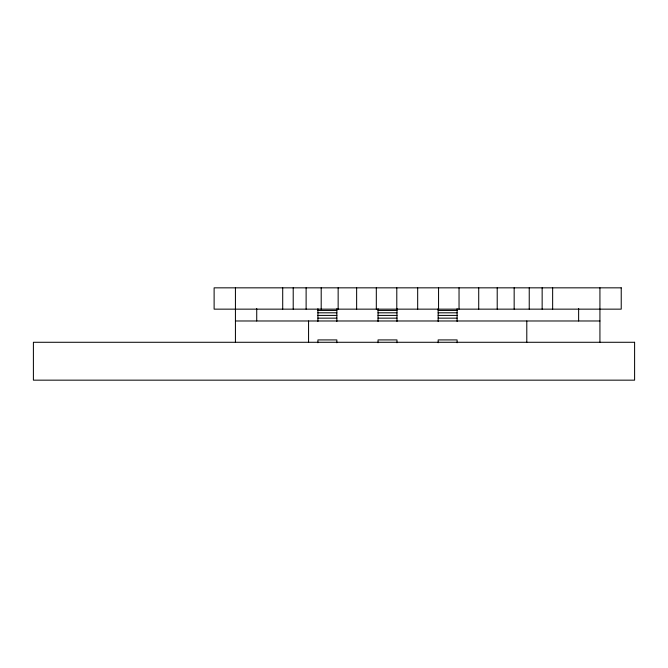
<?xml version="1.0" encoding="UTF-8"?>
<svg xmlns="http://www.w3.org/2000/svg" width="668" height="668" viewBox="0 0 668 668"><rect width="100%" height="100%" fill="white"/><g stroke="black" fill="none" stroke-linecap="round" stroke-linejoin="round"><path stroke-width="1" d="M317.918 310.436L336.856 310.436M378.038 310.436L396.976 310.436M438.158 310.436L457.096 310.436M317.918 312.808L336.856 312.808M378.038 312.808L396.976 312.808M438.158 312.808L457.096 312.808M317.918 315.405L336.856 315.405M378.038 315.405L396.976 315.405M438.158 315.405L457.096 315.405M317.918 318.152L336.856 318.152M378.038 318.152L396.976 318.152M438.158 318.152L457.096 318.152M235.428 320.982L599.931 320.982M599.931 287.841L599.931 342.283M578.63 308.558L578.63 320.982M552.645 287.841L552.645 309.15M542.149 287.841L542.149 309.15M529.24 287.841L529.24 309.15M526.793 320.982L526.793 342.283M514.16 287.841L514.16 309.15M497.209 287.841L497.209 309.15M478.714 287.841L478.714 309.15M459.041 287.841L459.041 309.15M457.096 308.683L457.096 321.458M457.096 342.759L457.096 339.92L438.158 339.92L438.158 342.759M438.559 287.841L438.559 309.15M438.158 308.683L438.158 321.458M417.675 287.841L417.675 309.15M396.976 308.683L396.976 321.458M396.976 342.759L396.976 339.92L378.038 339.92L378.038 342.759M396.792 287.841L396.792 309.15M378.038 308.683L378.038 321.458M376.318 287.841L376.318 309.15M356.637 287.841L356.637 309.15M338.15 287.841L338.15 309.15M336.856 308.683L336.856 321.458M336.856 342.759L336.856 339.92L317.918 339.92L317.918 342.759M321.199 287.841L321.199 309.15M317.918 308.683L317.918 321.458M308.566 320.982L308.566 342.283M306.119 287.841L306.119 309.15M293.21 287.841L293.21 309.15M282.706 287.841L282.706 309.15M256.729 308.558L256.729 320.982M235.428 287.841L235.428 342.283M621.232 287.841L214.119 287.841L214.119 309.15L621.232 309.15L621.232 287.841M634.6 342.283L33.4 342.283L33.4 380.159L634.6 380.159L634.6 342.283"/></g></svg>
